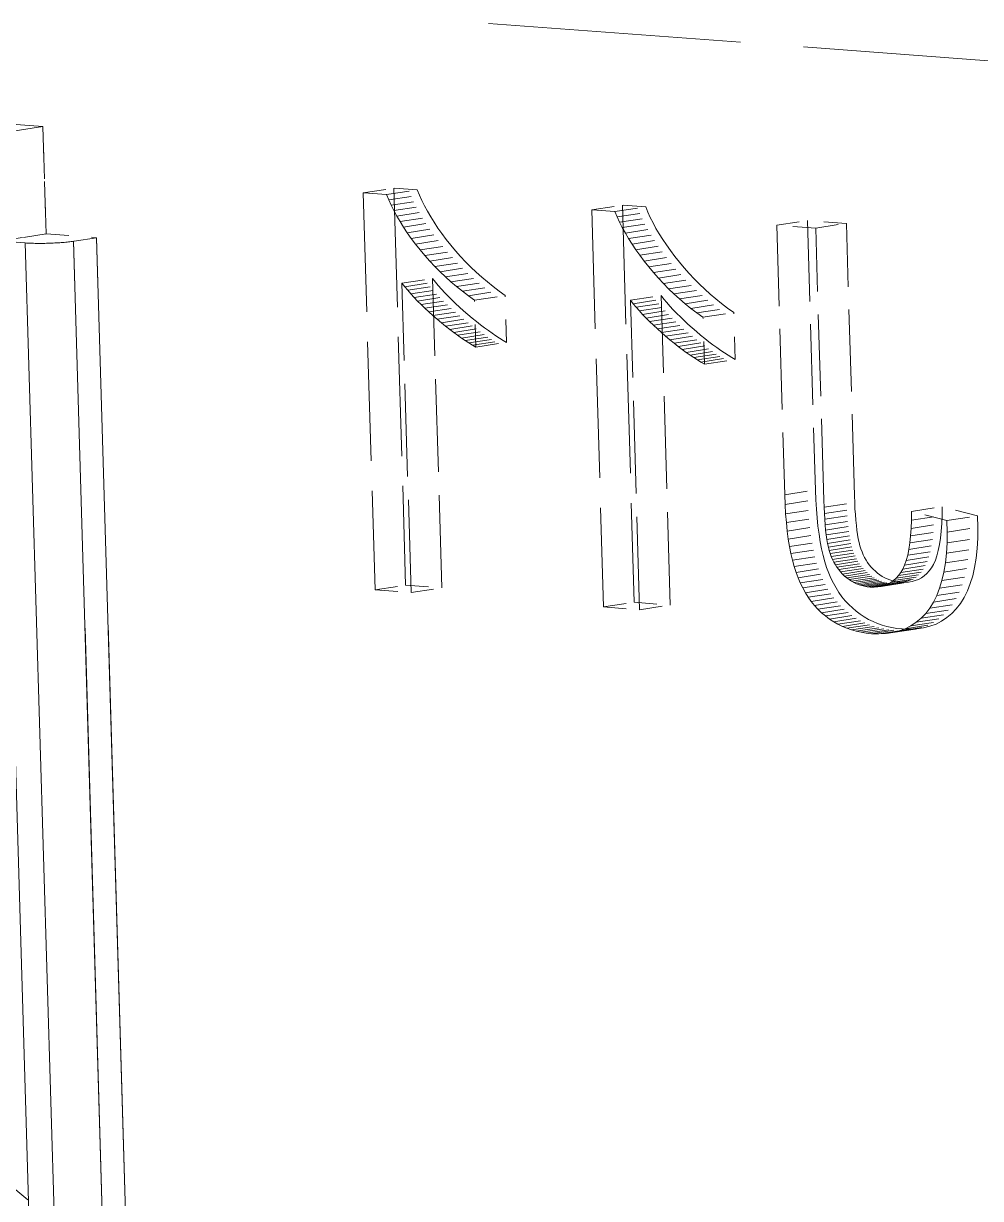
# Model space of a CAD drawing. Extents: x 23 to 417, y 3 to 294.
# Drawn here: x 332.83 to 337.03, y 150.02 to 155.18 of the extents above; entities that cross this region are included whole.
import ezdxf

# ---------------------------------------------------------------- set-up
doc = ezdxf.new("R2010")
doc.units = 0
doc.linetypes.add('DASHED', pattern=[15, 12, -3])
doc.layers.get('0').update_dxf_attribs({"lineweight": 13})

# ---------------------------------------------------------------- blocks, each defined once
blk = doc.blocks.new('BLOCK3535')
at = {"color": 7, "linetype": 'DASHED', "lineweight": 13, "ltscale": 0.18506}
blk.add_line((-34.795, 45.706), (-27.413, 45.156), dxfattribs=at)
at = {"color": 7, "linetype": 'DASHED', "lineweight": 13, "ltscale": 0.079946}
for p, q in [((-38.708, 44.8), (-41.897, 45.038)), ((-41.897, 45.038), (-38.708, 44.8))]:
    blk.add_line(p, q, dxfattribs=at)
at = {"color": 7, "linetype": 'DASHED', "lineweight": 13, "ltscale": 0.057957}
for p, q in [((-40.999, 44.448), (-38.708, 44.8)), ((-38.708, 44.8), (-40.999, 44.448))]:
    blk.add_line(p, q, dxfattribs=at)
at = {"color": 7, "linetype": 'DASHED', "lineweight": 13, "ltscale": 0.023597}
for p, q in [((-38.708, 44.8), (-38.68, 43.857)), ((-38.68, 43.857), (-38.708, 44.8))]:
    blk.add_line(p, q, dxfattribs=at)
at = {"color": 7, "linetype": 'DASHED', "lineweight": 13, "ltscale": 0.006819}
for p, q in [((-35.895, 44.218), (-35.625, 44.26)), ((-35.69, 44.203), (-35.421, 44.244)), ((-35.671, 44.157), (-35.401, 44.198)), ((-35.65, 44.11), (-35.38, 44.151)), ((-35.626, 44.062), (-35.356, 44.104)), ((-33.887, 44.069), (-33.618, 44.11)), ((-33.683, 44.054), (-33.413, 44.095)), ((-35.6, 44.014), (-35.33, 44.056)), ((-35.571, 43.966), (-35.302, 44.007)), ((-33.664, 44.007), (-33.394, 44.048)), ((-33.642, 43.96), (-33.373, 44.001)), ((-35.541, 43.917), (-35.271, 43.959)), ((-35.508, 43.868), (-35.238, 43.909)), ((-33.619, 43.913), (-33.349, 43.954)), ((-33.592, 43.865), (-33.323, 43.906)), ((-32.262, 43.934), (-31.992, 43.975)), ((-31.92, 43.908), (-31.65, 43.95)), ((-35.472, 43.818), (-35.203, 43.86)), ((-35.434, 43.768), (-35.165, 43.809)), ((-33.564, 43.816), (-33.294, 43.858)), ((-33.533, 43.768), (-33.264, 43.809)), ((-35.394, 43.717), (-35.125, 43.759)), ((-35.352, 43.667), (-35.083, 43.709)), ((-33.5, 43.718), (-33.231, 43.76)), ((-33.465, 43.669), (-33.195, 43.71)), ((-35.309, 43.618), (-35.04, 43.66)), ((-35.265, 43.571), (-34.995, 43.612)), ((-33.427, 43.618), (-33.158, 43.66)), ((-33.387, 43.568), (-33.117, 43.609)), ((-35.219, 43.524), (-34.949, 43.566)), ((-35.172, 43.48), (-34.902, 43.521)), ((-35.124, 43.436), (-34.854, 43.477)), ((-33.345, 43.518), (-33.076, 43.559)), ((-33.302, 43.469), (-33.032, 43.51)), ((-35.555, 43.424), (-35.285, 43.465)), ((-35.53, 43.393), (-35.26, 43.434)), ((-35.504, 43.362), (-35.235, 43.403)), ((-35.477, 43.33), (-35.207, 43.372)), ((-35.074, 43.394), (-34.804, 43.435)), ((-35.023, 43.353), (-34.753, 43.394)), ((-33.257, 43.421), (-32.988, 43.463)), ((-33.212, 43.375), (-32.942, 43.416)), ((-33.165, 43.33), (-32.895, 43.371)), ((-35.448, 43.299), (-35.178, 43.34)), ((-35.418, 43.267), (-35.148, 43.309)), ((-35.386, 43.236), (-35.117, 43.277)), ((-34.971, 43.313), (-34.701, 43.355)), ((-34.917, 43.275), (-34.647, 43.316)), ((-33.547, 43.275), (-33.278, 43.316)), ((-33.523, 43.243), (-33.253, 43.285)), ((-33.116, 43.286), (-32.847, 43.328)), ((-33.066, 43.244), (-32.797, 43.286)), ((-35.353, 43.204), (-35.083, 43.245)), ((-35.319, 43.172), (-35.049, 43.213)), ((-35.283, 43.14), (-35.013, 43.181)), ((-33.497, 43.212), (-33.227, 43.254)), ((-33.469, 43.181), (-33.2, 43.222)), ((-33.441, 43.149), (-33.171, 43.191)), ((-33.016, 43.203), (-32.746, 43.245)), ((-32.963, 43.164), (-32.694, 43.205)), ((-32.91, 43.125), (-32.64, 43.167)), ((-35.245, 43.108), (-34.976, 43.149)), ((-35.208, 43.076), (-34.938, 43.118)), ((-35.171, 43.046), (-34.901, 43.088)), ((-35.135, 43.018), (-34.865, 43.059)), ((-33.41, 43.118), (-33.141, 43.159)), ((-33.379, 43.086), (-33.109, 43.127)), ((-33.346, 43.054), (-33.076, 43.096)), ((-33.311, 43.022), (-33.042, 43.064)), ((-35.1, 42.991), (-34.83, 43.033)), ((-35.065, 42.966), (-34.795, 43.007)), ((-35.031, 42.942), (-34.762, 42.984)), ((-34.999, 42.92), (-34.729, 42.961)), ((-33.275, 42.99), (-33.006, 43.032)), ((-33.238, 42.958), (-32.968, 43)), ((-33.2, 42.927), (-32.931, 42.968)), ((-34.966, 42.899), (-34.697, 42.941)), ((-34.935, 42.88), (-34.666, 42.921)), ((-34.905, 42.862), (-34.635, 42.904)), ((-33.163, 42.897), (-32.894, 42.938)), ((-33.127, 42.869), (-32.858, 42.91)), ((-33.092, 42.842), (-32.823, 42.883)), ((-33.058, 42.816), (-32.788, 42.858)), ((-33.024, 42.793), (-32.754, 42.834)), ((-32.991, 42.77), (-32.722, 42.812)), ((-32.959, 42.75), (-32.69, 42.791)), ((-32.928, 42.731), (-32.658, 42.772)), ((-32.897, 42.713), (-32.628, 42.754)), ((-32.192, 41.565), (-31.922, 41.606)), ((-32.188, 41.48), (-31.919, 41.521)), ((-32.184, 41.398), (-31.914, 41.439)), ((-31.847, 41.455), (-31.577, 41.497)), ((-31.844, 41.4), (-31.575, 41.442)), ((-31.078, 41.418), (-30.808, 41.46)), ((-32.177, 41.32), (-31.908, 41.362)), ((-31.841, 41.349), (-31.571, 41.39)), ((-31.837, 41.3), (-31.567, 41.341)), ((-31.082, 41.269), (-30.812, 41.311)), ((-31.079, 41.341), (-30.809, 41.383)), ((-30.768, 41.338), (-30.498, 41.38)), ((-32.17, 41.246), (-31.9, 41.288)), ((-32.161, 41.176), (-31.891, 41.218)), ((-31.833, 41.255), (-31.563, 41.296)), ((-31.827, 41.212), (-31.558, 41.254)), ((-31.822, 41.173), (-31.552, 41.215)), ((-31.086, 41.203), (-30.817, 41.244)), ((-30.765, 41.237), (-30.495, 41.278)), ((-32.15, 41.11), (-31.88, 41.152)), ((-31.815, 41.138), (-31.546, 41.179)), ((-31.808, 41.105), (-31.539, 41.146)), ((-31.801, 41.076), (-31.531, 41.117)), ((-31.102, 41.085), (-30.832, 41.127)), ((-31.093, 41.141), (-30.824, 41.183)), ((-30.766, 41.141), (-30.497, 41.183)), ((-32.138, 41.048), (-31.868, 41.089)), ((-32.125, 40.989), (-31.855, 41.031)), ((-31.792, 41.048), (-31.523, 41.09)), ((-31.783, 41.022), (-31.513, 41.064)), ((-31.772, 40.997), (-31.503, 41.038)), ((-31.76, 40.973), (-31.491, 41.014)), ((-31.124, 40.988), (-30.855, 41.029)), ((-31.112, 41.034), (-30.843, 41.075)), ((-30.781, 40.966), (-30.511, 41.007)), ((-30.772, 41.051), (-30.502, 41.092)), ((-32.11, 40.934), (-31.84, 40.976)), ((-32.093, 40.883), (-31.824, 40.925)), ((-31.747, 40.95), (-31.478, 40.991)), ((-31.733, 40.928), (-31.464, 40.969)), ((-31.718, 40.907), (-31.449, 40.948)), ((-31.702, 40.887), (-31.432, 40.928)), ((-31.684, 40.868), (-31.415, 40.91)), ((-31.666, 40.85), (-31.396, 40.892)), ((-31.192, 40.855), (-30.923, 40.896)), ((-31.173, 40.881), (-30.903, 40.922)), ((-31.155, 40.912), (-30.885, 40.953)), ((-31.139, 40.947), (-30.869, 40.989)), ((-30.794, 40.886), (-30.524, 40.927)), ((-32.075, 40.835), (-31.806, 40.877)), ((-32.056, 40.79), (-31.786, 40.831)), ((-32.034, 40.746), (-31.764, 40.787)), ((-31.646, 40.834), (-31.377, 40.875)), ((-31.626, 40.819), (-31.357, 40.86)), ((-31.605, 40.805), (-31.336, 40.847)), ((-31.584, 40.794), (-31.314, 40.835)), ((-31.562, 40.783), (-31.292, 40.825)), ((-31.539, 40.774), (-31.27, 40.816)), ((-31.516, 40.767), (-31.246, 40.808)), ((-31.492, 40.761), (-31.222, 40.803)), ((-31.467, 40.757), (-31.197, 40.798)), ((-31.441, 40.754), (-31.172, 40.796)), ((-31.407, 40.753), (-31.138, 40.795)), ((-31.375, 40.755), (-31.105, 40.797)), ((-31.344, 40.76), (-31.074, 40.802)), ((-31.315, 40.768), (-31.045, 40.81)), ((-31.287, 40.78), (-31.017, 40.821)), ((-31.261, 40.794), (-30.991, 40.835)), ((-31.236, 40.811), (-30.967, 40.852)), ((-31.214, 40.831), (-30.944, 40.873)), ((-30.811, 40.812), (-30.541, 40.853)), ((-35.791, 40.728), (-35.522, 40.77)), ((-35.474, 40.705), (-35.204, 40.746)), ((-32.011, 40.704), (-31.741, 40.746)), ((-31.986, 40.665), (-31.716, 40.706)), ((-30.857, 40.679), (-30.587, 40.721)), ((-30.832, 40.743), (-30.562, 40.784)), ((-33.784, 40.579), (-33.514, 40.62)), ((-33.467, 40.555), (-33.197, 40.596)), ((-31.959, 40.627), (-31.689, 40.669)), ((-31.93, 40.592), (-31.661, 40.634)), ((-31.9, 40.559), (-31.63, 40.601)), ((-30.918, 40.569), (-30.648, 40.61)), ((-30.885, 40.621), (-30.616, 40.663)), ((-31.868, 40.528), (-31.598, 40.57)), ((-31.834, 40.5), (-31.564, 40.541)), ((-31.799, 40.473), (-31.529, 40.515)), ((-31.762, 40.449), (-31.493, 40.491)), ((-31.037, 40.444), (-30.767, 40.485)), ((-30.994, 40.48), (-30.724, 40.521)), ((-30.954, 40.522), (-30.685, 40.563)), ((-31.725, 40.428), (-31.455, 40.469)), ((-31.686, 40.408), (-31.416, 40.45)), ((-31.646, 40.392), (-31.377, 40.433)), ((-31.605, 40.377), (-31.336, 40.419)), ((-31.564, 40.365), (-31.294, 40.407)), ((-31.52, 40.356), (-31.251, 40.397)), ((-31.476, 40.349), (-31.207, 40.39)), ((-31.431, 40.344), (-31.161, 40.386)), ((-31.365, 40.342), (-31.095, 40.383)), ((-31.302, 40.345), (-31.032, 40.387)), ((-31.242, 40.354), (-30.972, 40.395)), ((-31.186, 40.368), (-30.916, 40.409)), ((-31.133, 40.388), (-30.863, 40.429)), ((-31.083, 40.413), (-30.814, 40.454))]:
    blk.add_line(p, q, dxfattribs=at)
at = {"color": 7, "linetype": 'DASHED', "lineweight": 13, "ltscale": 0.005125}
for p, q in [((-35.69, 44.203), (-35.895, 44.218)), ((-35.421, 44.244), (-35.625, 44.26)), ((-33.413, 44.095), (-33.618, 44.11)), ((-33.683, 44.054), (-33.887, 44.069))]:
    blk.add_line(p, q, dxfattribs=at)
at = {"color": 7, "linetype": 'DASHED', "lineweight": 13, "ltscale": 0.087291}
for p, q in [((-35.895, 44.218), (-35.791, 40.728)), ((-35.625, 44.26), (-35.522, 40.77)), ((-33.618, 44.11), (-33.514, 40.62)), ((-33.887, 44.069), (-33.784, 40.579))]:
    blk.add_line(p, q, dxfattribs=at)
at = {"color": 7, "linetype": 'DASHED', "lineweight": 13, "ltscale": 0.001257}
for p, q in [((-35.671, 44.157), (-35.69, 44.203)), ((-35.401, 44.198), (-35.421, 44.244)), ((-33.394, 44.048), (-33.413, 44.095)), ((-33.664, 44.007), (-33.683, 44.054))]:
    blk.add_line(p, q, dxfattribs=at)
at = {"color": 7, "linetype": 'DASHED', "lineweight": 13, "ltscale": 0.001291}
for p, q in [((-35.38, 44.151), (-35.401, 44.198)), ((-35.65, 44.11), (-35.671, 44.157)), ((-33.642, 43.96), (-33.664, 44.007)), ((-33.373, 44.001), (-33.394, 44.048))]:
    blk.add_line(p, q, dxfattribs=at)
at = {"color": 7, "linetype": 'DASHED', "lineweight": 13, "ltscale": 0.001326}
for p, q in [((-35.626, 44.062), (-35.65, 44.11)), ((-35.356, 44.104), (-35.38, 44.151)), ((-33.349, 43.954), (-33.373, 44.001)), ((-33.619, 43.913), (-33.642, 43.96))]:
    blk.add_line(p, q, dxfattribs=at)
at = {"color": 7, "linetype": 'DASHED', "lineweight": 13, "ltscale": 0.001363}
for p, q in [((-35.33, 44.056), (-35.356, 44.104)), ((-35.6, 44.014), (-35.626, 44.062)), ((-33.592, 43.865), (-33.619, 43.913)), ((-33.323, 43.906), (-33.349, 43.954))]:
    blk.add_line(p, q, dxfattribs=at)
at = {"color": 7, "linetype": 'DASHED', "lineweight": 13, "ltscale": 0.001402}
for p, q in [((-35.571, 43.966), (-35.6, 44.014)), ((-35.302, 44.007), (-35.33, 44.056)), ((-33.294, 43.858), (-33.323, 43.906)), ((-33.564, 43.816), (-33.592, 43.865))]:
    blk.add_line(p, q, dxfattribs=at)
at = {"color": 7, "linetype": 'DASHED', "lineweight": 13, "ltscale": 0.001442}
for p, q in [((-35.271, 43.959), (-35.302, 44.007)), ((-35.541, 43.917), (-35.571, 43.966)), ((-33.533, 43.768), (-33.564, 43.816)), ((-33.264, 43.809), (-33.294, 43.858))]:
    blk.add_line(p, q, dxfattribs=at)
at = {"color": 7, "linetype": 'DASHED', "lineweight": 13, "ltscale": 0.001484}
for p, q in [((-35.508, 43.868), (-35.541, 43.917)), ((-35.238, 43.909), (-35.271, 43.959))]:
    blk.add_line(p, q, dxfattribs=at)
at = {"color": 7, "linetype": 'DASHED', "lineweight": 13, "ltscale": 0.001526}
for p, q in [((-35.203, 43.86), (-35.238, 43.909)), ((-35.472, 43.818), (-35.508, 43.868)), ((-33.465, 43.669), (-33.5, 43.718)), ((-33.195, 43.71), (-33.231, 43.76))]:
    blk.add_line(p, q, dxfattribs=at)
at = {"color": 7, "linetype": 'DASHED', "lineweight": 13, "ltscale": 0.008571}
for p, q in [((-31.92, 43.908), (-32.262, 43.934)), ((-31.65, 43.95), (-31.992, 43.975))]:
    blk.add_line(p, q, dxfattribs=at)
at = {"color": 7, "linetype": 'DASHED', "lineweight": 13, "ltscale": 0.059241}
for p, q in [((-32.262, 43.934), (-32.192, 41.565)), ((-31.992, 43.975), (-31.922, 41.606))]:
    blk.add_line(p, q, dxfattribs=at)
at = {"color": 7, "linetype": 'DASHED', "lineweight": 13, "ltscale": 0.059894}
for p, q in [((-31.849, 41.513), (-31.92, 43.908)), ((-31.579, 41.555), (-31.65, 43.95))]:
    blk.add_line(p, q, dxfattribs=at)
at = {"color": 7, "linetype": 'DASHED', "lineweight": 13, "ltscale": 0.010228}
for p, q in [((-38.68, 43.857), (-39.084, 43.795)), ((-39.084, 43.795), (-38.68, 43.857))]:
    blk.add_line(p, q, dxfattribs=at)
at = {"color": 7, "linetype": 'DASHED', "lineweight": 13}
for p, q in [((-39.084, 43.795), (-38.185, 13.406)), ((-39.084, 43.795), (-38.185, 13.406)), ((-37.54, 13.404), (-38.439, 43.793)), ((-38.439, 43.793), (-37.54, 13.404)), ((-37.337, 13.435), (-38.237, 43.824)), ((-38.237, 43.824), (-37.337, 13.435)), ((-38.863, 43.778), (-37.963, 13.389)), ((-38.863, 43.778), (-37.963, 13.389))]:
    blk.add_line(p, q, dxfattribs=at)
at = {"color": 7, "linetype": 'DASHED', "lineweight": 13, "ltscale": 0.005552}
blk.add_line((-38.863, 43.778), (-39.084, 43.795), dxfattribs=at)
blk.add_line((-38.863, 43.778), (-39.084, 43.795), dxfattribs=at)
at = {"color": 7, "linetype": 'DASHED', "lineweight": 13, "ltscale": 0.011104}
blk.add_line((-38.68, 43.857), (-38.237, 43.824), dxfattribs=at)
blk.add_line((-38.68, 43.857), (-38.237, 43.824), dxfattribs=at)
at = {"color": 7, "linetype": 'DASHED', "lineweight": 13, "ltscale": 0.005114}
blk.add_line((-38.237, 43.824), (-38.439, 43.793), dxfattribs=at)
blk.add_line((-38.237, 43.824), (-38.439, 43.793), dxfattribs=at)
at = {"color": 7, "linetype": 'DASHED', "lineweight": 13, "ltscale": 0.00157}
for p, q in [((-35.434, 43.768), (-35.472, 43.818)), ((-35.165, 43.809), (-35.203, 43.86)), ((-33.158, 43.66), (-33.195, 43.71)), ((-33.427, 43.618), (-33.465, 43.669))]:
    blk.add_line(p, q, dxfattribs=at)
at = {"color": 7, "linetype": 'DASHED', "lineweight": 13, "ltscale": 0.001614}
for p, q in [((-35.125, 43.759), (-35.165, 43.809)), ((-35.394, 43.717), (-35.434, 43.768))]:
    blk.add_line(p, q, dxfattribs=at)
at = {"color": 7, "linetype": 'DASHED', "lineweight": 13, "ltscale": 0.001483}
for p, q in [((-33.231, 43.76), (-33.264, 43.809)), ((-33.5, 43.718), (-33.533, 43.768))]:
    blk.add_line(p, q, dxfattribs=at)
at = {"color": 7, "linetype": 'DASHED', "lineweight": 13, "ltscale": 0.001635}
for p, q in [((-35.352, 43.667), (-35.394, 43.717)), ((-35.083, 43.709), (-35.125, 43.759)), ((-35.023, 43.353), (-35.074, 43.394)), ((-34.753, 43.394), (-34.804, 43.435))]:
    blk.add_line(p, q, dxfattribs=at)
at = {"color": 7, "linetype": 'DASHED', "lineweight": 13, "ltscale": 0.001631}
for p, q in [((-35.04, 43.66), (-35.083, 43.709)), ((-35.309, 43.618), (-35.352, 43.667)), ((-33.302, 43.469), (-33.345, 43.518)), ((-33.032, 43.51), (-33.076, 43.559)), ((-33.066, 43.244), (-33.116, 43.286)), ((-32.797, 43.286), (-32.847, 43.328))]:
    blk.add_line(p, q, dxfattribs=at)
at = {"color": 7, "linetype": 'DASHED', "lineweight": 13, "ltscale": 0.001628}
for p, q in [((-35.265, 43.571), (-35.309, 43.618)), ((-34.995, 43.612), (-35.04, 43.66)), ((-35.124, 43.436), (-35.172, 43.48)), ((-34.854, 43.477), (-34.902, 43.521)), ((-32.988, 43.463), (-33.032, 43.51)), ((-33.257, 43.421), (-33.302, 43.469)), ((-32.847, 43.328), (-32.895, 43.371)), ((-33.116, 43.286), (-33.165, 43.33))]:
    blk.add_line(p, q, dxfattribs=at)
at = {"color": 7, "linetype": 'DASHED', "lineweight": 13, "ltscale": 0.001627}
for p, q in [((-34.949, 43.566), (-34.995, 43.612)), ((-35.219, 43.524), (-35.265, 43.571)), ((-35.172, 43.48), (-35.219, 43.524)), ((-34.902, 43.521), (-34.949, 43.566)), ((-33.212, 43.375), (-33.257, 43.421)), ((-33.165, 43.33), (-33.212, 43.375)), ((-32.942, 43.416), (-32.988, 43.463)), ((-32.895, 43.371), (-32.942, 43.416))]:
    blk.add_line(p, q, dxfattribs=at)
at = {"color": 7, "linetype": 'DASHED', "lineweight": 13, "ltscale": 0.001615}
for p, q in [((-33.387, 43.568), (-33.427, 43.618)), ((-33.117, 43.609), (-33.158, 43.66))]:
    blk.add_line(p, q, dxfattribs=at)
at = {"color": 7, "linetype": 'DASHED', "lineweight": 13, "ltscale": 0.001634}
for p, q in [((-33.076, 43.559), (-33.117, 43.609)), ((-33.345, 43.518), (-33.387, 43.568)), ((-32.746, 43.245), (-32.797, 43.286)), ((-33.016, 43.203), (-33.066, 43.244))]:
    blk.add_line(p, q, dxfattribs=at)
at = {"color": 7, "linetype": 'DASHED', "lineweight": 13, "ltscale": 0.00163}
for p, q in [((-34.804, 43.435), (-34.854, 43.477)), ((-35.074, 43.394), (-35.124, 43.436))]:
    blk.add_line(p, q, dxfattribs=at)
at = {"color": 7, "linetype": 'DASHED', "lineweight": 13, "ltscale": 0.068018}
for p, q in [((-35.474, 40.705), (-35.555, 43.424)), ((-35.204, 40.746), (-35.285, 43.465)), ((-33.467, 40.555), (-33.547, 43.275)), ((-33.197, 40.596), (-33.278, 43.316))]:
    blk.add_line(p, q, dxfattribs=at)
at = {"color": 7, "linetype": 'DASHED', "lineweight": 13, "ltscale": 0.000990946}
for p, q in [((-35.555, 43.424), (-35.53, 43.393)), ((-35.285, 43.465), (-35.26, 43.434)), ((-33.547, 43.275), (-33.523, 43.243)), ((-33.278, 43.316), (-33.253, 43.285))]:
    blk.add_line(p, q, dxfattribs=at)
at = {"color": 7, "linetype": 'DASHED', "lineweight": 13, "ltscale": 0.001015}
for p, q in [((-35.53, 43.393), (-35.504, 43.362)), ((-35.26, 43.434), (-35.235, 43.403)), ((-33.253, 43.285), (-33.227, 43.254)), ((-33.523, 43.243), (-33.497, 43.212))]:
    blk.add_line(p, q, dxfattribs=at)
at = {"color": 7, "linetype": 'DASHED', "lineweight": 13, "ltscale": 0.00104}
for p, q in [((-35.235, 43.403), (-35.207, 43.372)), ((-35.504, 43.362), (-35.477, 43.33)), ((-33.497, 43.212), (-33.469, 43.181)), ((-33.227, 43.254), (-33.2, 43.222))]:
    blk.add_line(p, q, dxfattribs=at)
at = {"color": 7, "linetype": 'DASHED', "lineweight": 13, "ltscale": 0.001066}
for p, q in [((-35.207, 43.372), (-35.178, 43.34)), ((-35.477, 43.33), (-35.448, 43.299)), ((-33.469, 43.181), (-33.441, 43.149)), ((-33.2, 43.222), (-33.171, 43.191))]:
    blk.add_line(p, q, dxfattribs=at)
at = {"color": 7, "linetype": 'DASHED', "lineweight": 13, "ltscale": 0.00164}
for p, q in [((-34.701, 43.355), (-34.753, 43.394)), ((-34.971, 43.313), (-35.023, 43.353)), ((-32.963, 43.164), (-33.016, 43.203)), ((-32.694, 43.205), (-32.746, 43.245))]:
    blk.add_line(p, q, dxfattribs=at)
at = {"color": 7, "linetype": 'DASHED', "lineweight": 13, "ltscale": 0.001092}
for p, q in [((-35.448, 43.299), (-35.418, 43.267)), ((-35.178, 43.34), (-35.148, 43.309)), ((-33.171, 43.191), (-33.141, 43.159)), ((-33.441, 43.149), (-33.41, 43.118))]:
    blk.add_line(p, q, dxfattribs=at)
at = {"color": 7, "linetype": 'DASHED', "lineweight": 13, "ltscale": 0.00112}
for p, q in [((-35.418, 43.267), (-35.386, 43.236)), ((-35.148, 43.309), (-35.117, 43.277)), ((-33.41, 43.118), (-33.379, 43.086)), ((-33.141, 43.159), (-33.109, 43.127))]:
    blk.add_line(p, q, dxfattribs=at)
at = {"color": 7, "linetype": 'DASHED', "lineweight": 13, "ltscale": 0.001147}
for p, q in [((-35.117, 43.277), (-35.083, 43.245)), ((-35.386, 43.236), (-35.353, 43.204)), ((-33.379, 43.086), (-33.346, 43.054)), ((-33.109, 43.127), (-33.076, 43.096)), ((-33.163, 42.897), (-33.127, 42.869)), ((-32.894, 42.938), (-32.858, 42.91))]:
    blk.add_line(p, q, dxfattribs=at)
at = {"color": 7, "linetype": 'DASHED', "lineweight": 13, "ltscale": 0.001646}
for p, q in [((-34.917, 43.275), (-34.971, 43.313)), ((-34.647, 43.316), (-34.701, 43.355)), ((-32.91, 43.125), (-32.963, 43.164)), ((-32.64, 43.167), (-32.694, 43.205))]:
    blk.add_line(p, q, dxfattribs=at)
at = {"color": 7, "linetype": 'DASHED', "lineweight": 13, "ltscale": 0.010318}
for p, q in [((-34.905, 42.862), (-34.917, 43.275)), ((-34.635, 42.904), (-34.647, 43.316)), ((-32.628, 42.754), (-32.64, 43.167)), ((-32.897, 42.713), (-32.91, 43.125))]:
    blk.add_line(p, q, dxfattribs=at)
at = {"color": 7, "linetype": 'DASHED', "lineweight": 13, "ltscale": 0.001174}
for p, q in [((-35.353, 43.204), (-35.319, 43.172)), ((-35.083, 43.245), (-35.049, 43.213)), ((-33.076, 43.096), (-33.042, 43.064)), ((-33.346, 43.054), (-33.311, 43.022))]:
    blk.add_line(p, q, dxfattribs=at)
at = {"color": 7, "linetype": 'DASHED', "lineweight": 13, "ltscale": 0.001203}
for p, q in [((-35.319, 43.172), (-35.283, 43.14)), ((-35.049, 43.213), (-35.013, 43.181)), ((-33.042, 43.064), (-33.006, 43.032)), ((-33.311, 43.022), (-33.275, 42.99))]:
    blk.add_line(p, q, dxfattribs=at)
at = {"color": 7, "linetype": 'DASHED', "lineweight": 13, "ltscale": 0.001231}
for p, q in [((-35.013, 43.181), (-34.976, 43.149)), ((-35.283, 43.14), (-35.245, 43.108)), ((-33.275, 42.99), (-33.238, 42.958)), ((-33.006, 43.032), (-32.968, 43))]:
    blk.add_line(p, q, dxfattribs=at)
at = {"color": 7, "linetype": 'DASHED', "lineweight": 13, "ltscale": 0.001226}
for p, q in [((-35.245, 43.108), (-35.208, 43.076)), ((-34.976, 43.149), (-34.938, 43.118)), ((-33.238, 42.958), (-33.2, 42.927)), ((-32.968, 43), (-32.931, 42.968))]:
    blk.add_line(p, q, dxfattribs=at)
at = {"color": 7, "linetype": 'DASHED', "lineweight": 13, "ltscale": 0.001186}
for p, q in [((-35.208, 43.076), (-35.171, 43.046)), ((-34.938, 43.118), (-34.901, 43.088)), ((-32.931, 42.968), (-32.894, 42.938)), ((-33.2, 42.927), (-33.163, 42.897))]:
    blk.add_line(p, q, dxfattribs=at)
at = {"color": 7, "linetype": 'DASHED', "lineweight": 13, "ltscale": 0.001146}
for p, q in [((-34.901, 43.088), (-34.865, 43.059)), ((-35.171, 43.046), (-35.135, 43.018))]:
    blk.add_line(p, q, dxfattribs=at)
at = {"color": 7, "linetype": 'DASHED', "lineweight": 13, "ltscale": 0.001107}
for p, q in [((-34.865, 43.059), (-34.83, 43.033)), ((-35.135, 43.018), (-35.1, 42.991)), ((-33.127, 42.869), (-33.092, 42.842)), ((-32.858, 42.91), (-32.823, 42.883))]:
    blk.add_line(p, q, dxfattribs=at)
at = {"color": 7, "linetype": 'DASHED', "lineweight": 13, "ltscale": 0.001069}
for p, q in [((-35.1, 42.991), (-35.065, 42.966)), ((-34.83, 43.033), (-34.795, 43.007)), ((-32.823, 42.883), (-32.788, 42.858)), ((-33.092, 42.842), (-33.058, 42.816))]:
    blk.add_line(p, q, dxfattribs=at)
at = {"color": 7, "linetype": 'DASHED', "lineweight": 13, "ltscale": 0.00103}
for p, q in [((-35.065, 42.966), (-35.031, 42.942)), ((-34.795, 43.007), (-34.762, 42.984)), ((-32.788, 42.858), (-32.754, 42.834)), ((-33.058, 42.816), (-33.024, 42.793))]:
    blk.add_line(p, q, dxfattribs=at)
at = {"color": 7, "linetype": 'DASHED', "lineweight": 13, "ltscale": 0.000991899}
for p, q in [((-34.762, 42.984), (-34.729, 42.961)), ((-35.031, 42.942), (-34.999, 42.92))]:
    blk.add_line(p, q, dxfattribs=at)
at = {"color": 7, "linetype": 'DASHED', "lineweight": 13, "ltscale": 0.000954335}
for p, q in [((-34.729, 42.961), (-34.697, 42.941)), ((-34.999, 42.92), (-34.966, 42.899))]:
    blk.add_line(p, q, dxfattribs=at)
at = {"color": 7, "linetype": 'DASHED', "lineweight": 13, "ltscale": 0.000916856}
for p, q in [((-34.966, 42.899), (-34.935, 42.88)), ((-34.697, 42.941), (-34.666, 42.921))]:
    blk.add_line(p, q, dxfattribs=at)
at = {"color": 7, "linetype": 'DASHED', "lineweight": 13, "ltscale": 0.000879918}
for p, q in [((-34.935, 42.88), (-34.905, 42.862)), ((-34.666, 42.921), (-34.635, 42.904))]:
    blk.add_line(p, q, dxfattribs=at)
at = {"color": 7, "linetype": 'DASHED', "lineweight": 13, "ltscale": 0.000992397}
for p, q in [((-33.024, 42.793), (-32.991, 42.77)), ((-32.754, 42.834), (-32.722, 42.812))]:
    blk.add_line(p, q, dxfattribs=at)
at = {"color": 7, "linetype": 'DASHED', "lineweight": 13, "ltscale": 0.000953832}
for p, q in [((-32.991, 42.77), (-32.959, 42.75)), ((-32.722, 42.812), (-32.69, 42.791))]:
    blk.add_line(p, q, dxfattribs=at)
at = {"color": 7, "linetype": 'DASHED', "lineweight": 13, "ltscale": 0.000916872}
for p, q in [((-32.959, 42.75), (-32.928, 42.731)), ((-32.69, 42.791), (-32.658, 42.772))]:
    blk.add_line(p, q, dxfattribs=at)
at = {"color": 7, "linetype": 'DASHED', "lineweight": 13, "ltscale": 0.000879902}
for p, q in [((-32.658, 42.772), (-32.628, 42.754)), ((-32.928, 42.731), (-32.897, 42.713))]:
    blk.add_line(p, q, dxfattribs=at)
at = {"color": 7, "linetype": 'DASHED', "lineweight": 13, "ltscale": 0.002135}
for p, q in [((-32.192, 41.565), (-32.188, 41.48)), ((-31.922, 41.606), (-31.919, 41.521))]:
    blk.add_line(p, q, dxfattribs=at)
at = {"color": 7, "linetype": 'DASHED', "lineweight": 13, "ltscale": 0.002042}
for p, q in [((-31.919, 41.521), (-31.914, 41.439)), ((-32.188, 41.48), (-32.184, 41.398))]:
    blk.add_line(p, q, dxfattribs=at)
at = {"color": 7, "linetype": 'DASHED', "lineweight": 13, "ltscale": 0.001455}
for p, q in [((-31.847, 41.455), (-31.849, 41.513)), ((-31.577, 41.497), (-31.579, 41.555))]:
    blk.add_line(p, q, dxfattribs=at)
at = {"color": 7, "linetype": 'DASHED', "lineweight": 13, "ltscale": 0.001949}
for p, q in [((-31.914, 41.439), (-31.908, 41.362)), ((-32.184, 41.398), (-32.177, 41.32))]:
    blk.add_line(p, q, dxfattribs=at)
at = {"color": 7, "linetype": 'DASHED', "lineweight": 13, "ltscale": 0.001376}
for p, q in [((-31.844, 41.4), (-31.847, 41.455)), ((-31.575, 41.442), (-31.577, 41.497))]:
    blk.add_line(p, q, dxfattribs=at)
at = {"color": 7, "linetype": 'DASHED', "lineweight": 13, "ltscale": 0.001297}
for p, q in [((-31.571, 41.39), (-31.575, 41.442)), ((-31.841, 41.349), (-31.844, 41.4))]:
    blk.add_line(p, q, dxfattribs=at)
at = {"color": 7, "linetype": 'DASHED', "lineweight": 13, "ltscale": 0.001923}
for p, q in [((-31.078, 41.418), (-31.079, 41.341)), ((-30.808, 41.46), (-30.809, 41.383))]:
    blk.add_line(p, q, dxfattribs=at)
at = {"color": 7, "linetype": 'DASHED', "lineweight": 13, "ltscale": 0.008005}
for p, q in [((-30.768, 41.338), (-31.078, 41.418)), ((-30.498, 41.38), (-30.808, 41.46))]:
    blk.add_line(p, q, dxfattribs=at)
at = {"color": 7, "linetype": 'DASHED', "lineweight": 13, "ltscale": 0.001857}
for p, q in [((-32.177, 41.32), (-32.17, 41.246)), ((-31.908, 41.362), (-31.9, 41.288))]:
    blk.add_line(p, q, dxfattribs=at)
at = {"color": 7, "linetype": 'DASHED', "lineweight": 13, "ltscale": 0.001218}
for p, q in [((-31.837, 41.3), (-31.841, 41.349)), ((-31.567, 41.341), (-31.571, 41.39)), ((-32.056, 40.79), (-32.034, 40.746)), ((-31.786, 40.831), (-31.764, 40.787))]:
    blk.add_line(p, q, dxfattribs=at)
at = {"color": 7, "linetype": 'DASHED', "lineweight": 13, "ltscale": 0.00114}
for p, q in [((-31.563, 41.296), (-31.567, 41.341)), ((-31.833, 41.255), (-31.837, 41.3))]:
    blk.add_line(p, q, dxfattribs=at)
at = {"color": 7, "linetype": 'DASHED', "lineweight": 13, "ltscale": 0.001795}
for p, q in [((-31.079, 41.341), (-31.082, 41.269)), ((-30.809, 41.383), (-30.812, 41.311))]:
    blk.add_line(p, q, dxfattribs=at)
at = {"color": 7, "linetype": 'DASHED', "lineweight": 13, "ltscale": 0.001669}
for p, q in [((-30.812, 41.311), (-30.817, 41.244)), ((-31.082, 41.269), (-31.086, 41.203))]:
    blk.add_line(p, q, dxfattribs=at)
at = {"color": 7, "linetype": 'DASHED', "lineweight": 13, "ltscale": 0.002532}
for p, q in [((-30.765, 41.237), (-30.768, 41.338)), ((-30.495, 41.278), (-30.498, 41.38))]:
    blk.add_line(p, q, dxfattribs=at)
at = {"color": 7, "linetype": 'DASHED', "lineweight": 13, "ltscale": 0.001766}
for p, q in [((-32.17, 41.246), (-32.161, 41.176)), ((-31.9, 41.288), (-31.891, 41.218))]:
    blk.add_line(p, q, dxfattribs=at)
at = {"color": 7, "linetype": 'DASHED', "lineweight": 13, "ltscale": 0.001677}
for p, q in [((-31.891, 41.218), (-31.88, 41.152)), ((-32.161, 41.176), (-32.15, 41.11))]:
    blk.add_line(p, q, dxfattribs=at)
at = {"color": 7, "linetype": 'DASHED', "lineweight": 13, "ltscale": 0.001062}
for p, q in [((-31.827, 41.212), (-31.833, 41.255)), ((-31.558, 41.254), (-31.563, 41.296))]:
    blk.add_line(p, q, dxfattribs=at)
at = {"color": 7, "linetype": 'DASHED', "lineweight": 13, "ltscale": 0.000984785}
for p, q in [((-31.822, 41.173), (-31.827, 41.212)), ((-31.552, 41.215), (-31.558, 41.254))]:
    blk.add_line(p, q, dxfattribs=at)
at = {"color": 7, "linetype": 'DASHED', "lineweight": 13, "ltscale": 0.000908383}
for p, q in [((-31.546, 41.179), (-31.552, 41.215)), ((-31.815, 41.138), (-31.822, 41.173))]:
    blk.add_line(p, q, dxfattribs=at)
at = {"color": 7, "linetype": 'DASHED', "lineweight": 13, "ltscale": 0.001545}
for p, q in [((-31.086, 41.203), (-31.093, 41.141)), ((-30.817, 41.244), (-30.824, 41.183))]:
    blk.add_line(p, q, dxfattribs=at)
at = {"color": 7, "linetype": 'DASHED', "lineweight": 13, "ltscale": 0.002397}
for p, q in [((-30.766, 41.141), (-30.765, 41.237)), ((-30.497, 41.183), (-30.495, 41.278))]:
    blk.add_line(p, q, dxfattribs=at)
at = {"color": 7, "linetype": 'DASHED', "lineweight": 13, "ltscale": 0.001589}
for p, q in [((-32.15, 41.11), (-32.138, 41.048)), ((-31.88, 41.152), (-31.868, 41.089))]:
    blk.add_line(p, q, dxfattribs=at)
at = {"color": 7, "linetype": 'DASHED', "lineweight": 13, "ltscale": 0.000832965}
for p, q in [((-31.808, 41.105), (-31.815, 41.138)), ((-31.539, 41.146), (-31.546, 41.179))]:
    blk.add_line(p, q, dxfattribs=at)
at = {"color": 7, "linetype": 'DASHED', "lineweight": 13, "ltscale": 0.000758552}
for p, q in [((-31.801, 41.076), (-31.808, 41.105)), ((-31.531, 41.117), (-31.539, 41.146))]:
    blk.add_line(p, q, dxfattribs=at)
at = {"color": 7, "linetype": 'DASHED', "lineweight": 13, "ltscale": 0.00071355}
for p, q in [((-31.523, 41.09), (-31.531, 41.117)), ((-31.792, 41.048), (-31.801, 41.076))]:
    blk.add_line(p, q, dxfattribs=at)
at = {"color": 7, "linetype": 'DASHED', "lineweight": 13, "ltscale": 0.001423}
for p, q in [((-31.093, 41.141), (-31.102, 41.085)), ((-30.824, 41.183), (-30.832, 41.127))]:
    blk.add_line(p, q, dxfattribs=at)
at = {"color": 7, "linetype": 'DASHED', "lineweight": 13, "ltscale": 0.001305}
for p, q in [((-30.832, 41.127), (-30.843, 41.075)), ((-31.102, 41.085), (-31.112, 41.034))]:
    blk.add_line(p, q, dxfattribs=at)
at = {"color": 7, "linetype": 'DASHED', "lineweight": 13, "ltscale": 0.002265}
for p, q in [((-30.772, 41.051), (-30.766, 41.141)), ((-30.502, 41.092), (-30.497, 41.183))]:
    blk.add_line(p, q, dxfattribs=at)
at = {"color": 7, "linetype": 'DASHED', "lineweight": 13, "ltscale": 0.001503}
for p, q in [((-32.138, 41.048), (-32.125, 40.989)), ((-31.868, 41.089), (-31.855, 41.031))]:
    blk.add_line(p, q, dxfattribs=at)
at = {"color": 7, "linetype": 'DASHED', "lineweight": 13, "ltscale": 0.00142}
for p, q in [((-31.855, 41.031), (-31.84, 40.976)), ((-32.125, 40.989), (-32.11, 40.934))]:
    blk.add_line(p, q, dxfattribs=at)
at = {"color": 7, "linetype": 'DASHED', "lineweight": 13, "ltscale": 0.00069734}
for p, q in [((-31.783, 41.022), (-31.792, 41.048)), ((-31.513, 41.064), (-31.523, 41.09))]:
    blk.add_line(p, q, dxfattribs=at)
at = {"color": 7, "linetype": 'DASHED', "lineweight": 13, "ltscale": 0.000683373}
for p, q in [((-31.772, 40.997), (-31.783, 41.022)), ((-31.503, 41.038), (-31.513, 41.064))]:
    blk.add_line(p, q, dxfattribs=at)
at = {"color": 7, "linetype": 'DASHED', "lineweight": 13, "ltscale": 0.000671317}
for p, q in [((-31.76, 40.973), (-31.772, 40.997)), ((-31.491, 41.014), (-31.503, 41.038))]:
    blk.add_line(p, q, dxfattribs=at)
at = {"color": 7, "linetype": 'DASHED', "lineweight": 13, "ltscale": 0.000660993}
for p, q in [((-31.478, 40.991), (-31.491, 41.014)), ((-31.747, 40.95), (-31.76, 40.973))]:
    blk.add_line(p, q, dxfattribs=at)
at = {"color": 7, "linetype": 'DASHED', "lineweight": 13, "ltscale": 0.00119}
for p, q in [((-31.112, 41.034), (-31.124, 40.988)), ((-30.843, 41.075), (-30.855, 41.029))]:
    blk.add_line(p, q, dxfattribs=at)
at = {"color": 7, "linetype": 'DASHED', "lineweight": 13, "ltscale": 0.00108}
for p, q in [((-30.855, 41.029), (-30.869, 40.989)), ((-31.124, 40.988), (-31.139, 40.947))]:
    blk.add_line(p, q, dxfattribs=at)
at = {"color": 7, "linetype": 'DASHED', "lineweight": 13, "ltscale": 0.002139}
for p, q in [((-30.781, 40.966), (-30.772, 41.051)), ((-30.511, 41.007), (-30.502, 41.092))]:
    blk.add_line(p, q, dxfattribs=at)
at = {"color": 7, "linetype": 'DASHED', "lineweight": 13, "ltscale": 0.002018}
for p, q in [((-30.524, 40.927), (-30.511, 41.007)), ((-30.794, 40.886), (-30.781, 40.966))]:
    blk.add_line(p, q, dxfattribs=at)
at = {"color": 7, "linetype": 'DASHED', "lineweight": 13, "ltscale": 0.001339}
for p, q in [((-32.11, 40.934), (-32.093, 40.883)), ((-31.84, 40.976), (-31.824, 40.925))]:
    blk.add_line(p, q, dxfattribs=at)
at = {"color": 7, "linetype": 'DASHED', "lineweight": 13, "ltscale": 0.001281}
for p, q in [((-31.824, 40.925), (-31.806, 40.877)), ((-32.093, 40.883), (-32.075, 40.835))]:
    blk.add_line(p, q, dxfattribs=at)
at = {"color": 7, "linetype": 'DASHED', "lineweight": 13, "ltscale": 0.000653144}
for p, q in [((-31.733, 40.928), (-31.747, 40.95)), ((-31.464, 40.969), (-31.478, 40.991))]:
    blk.add_line(p, q, dxfattribs=at)
at = {"color": 7, "linetype": 'DASHED', "lineweight": 13, "ltscale": 0.000647309}
for p, q in [((-31.718, 40.907), (-31.733, 40.928)), ((-31.449, 40.948), (-31.464, 40.969))]:
    blk.add_line(p, q, dxfattribs=at)
at = {"color": 7, "linetype": 'DASHED', "lineweight": 13, "ltscale": 0.000643549}
for p, q in [((-31.702, 40.887), (-31.718, 40.907)), ((-31.432, 40.928), (-31.449, 40.948))]:
    blk.add_line(p, q, dxfattribs=at)
at = {"color": 7, "linetype": 'DASHED', "lineweight": 13, "ltscale": 0.000642456}
for p, q in [((-31.415, 40.91), (-31.432, 40.928)), ((-31.684, 40.868), (-31.702, 40.887))]:
    blk.add_line(p, q, dxfattribs=at)
at = {"color": 7, "linetype": 'DASHED', "lineweight": 13, "ltscale": 0.000643282}
for p, q in [((-31.396, 40.892), (-31.415, 40.91)), ((-31.666, 40.85), (-31.684, 40.868))]:
    blk.add_line(p, q, dxfattribs=at)
at = {"color": 7, "linetype": 'DASHED', "lineweight": 13, "ltscale": 0.000638329}
for p, q in [((-31.377, 40.875), (-31.396, 40.892)), ((-31.646, 40.834), (-31.666, 40.85))]:
    blk.add_line(p, q, dxfattribs=at)
at = {"color": 7, "linetype": 'DASHED', "lineweight": 13, "ltscale": 0.000884709}
for p, q in [((-31.155, 40.912), (-31.173, 40.881)), ((-30.885, 40.953), (-30.903, 40.922))]:
    blk.add_line(p, q, dxfattribs=at)
at = {"color": 7, "linetype": 'DASHED', "lineweight": 13, "ltscale": 0.000977639}
for p, q in [((-31.139, 40.947), (-31.155, 40.912)), ((-30.869, 40.989), (-30.885, 40.953))]:
    blk.add_line(p, q, dxfattribs=at)
at = {"color": 7, "linetype": 'DASHED', "lineweight": 13, "ltscale": 0.000789755}
for p, q in [((-30.923, 40.896), (-30.944, 40.873)), ((-31.192, 40.855), (-31.214, 40.831))]:
    blk.add_line(p, q, dxfattribs=at)
at = {"color": 7, "linetype": 'DASHED', "lineweight": 13, "ltscale": 0.000823139}
for p, q in [((-30.903, 40.922), (-30.923, 40.896)), ((-31.173, 40.881), (-31.192, 40.855))]:
    blk.add_line(p, q, dxfattribs=at)
at = {"color": 7, "linetype": 'DASHED', "lineweight": 13, "ltscale": 0.001904}
for p, q in [((-30.541, 40.853), (-30.524, 40.927)), ((-30.811, 40.812), (-30.794, 40.886))]:
    blk.add_line(p, q, dxfattribs=at)
at = {"color": 7, "linetype": 'DASHED', "lineweight": 13, "ltscale": 0.001248}
for p, q in [((-32.075, 40.835), (-32.056, 40.79)), ((-31.806, 40.877), (-31.786, 40.831))]:
    blk.add_line(p, q, dxfattribs=at)
at = {"color": 7, "linetype": 'DASHED', "lineweight": 13, "ltscale": 0.001191}
for p, q in [((-31.764, 40.787), (-31.741, 40.746)), ((-32.034, 40.746), (-32.011, 40.704))]:
    blk.add_line(p, q, dxfattribs=at)
at = {"color": 7, "linetype": 'DASHED', "lineweight": 13, "ltscale": 0.000627384}
for p, q in [((-31.626, 40.819), (-31.646, 40.834)), ((-31.357, 40.86), (-31.377, 40.875))]:
    blk.add_line(p, q, dxfattribs=at)
at = {"color": 7, "linetype": 'DASHED', "lineweight": 13, "ltscale": 0.00061919}
for p, q in [((-31.605, 40.805), (-31.626, 40.819)), ((-31.336, 40.847), (-31.357, 40.86))]:
    blk.add_line(p, q, dxfattribs=at)
at = {"color": 7, "linetype": 'DASHED', "lineweight": 13, "ltscale": 0.000612963}
for p, q in [((-31.584, 40.794), (-31.605, 40.805)), ((-31.314, 40.835), (-31.336, 40.847))]:
    blk.add_line(p, q, dxfattribs=at)
at = {"color": 7, "linetype": 'DASHED', "lineweight": 13, "ltscale": 0.000610475}
for p, q in [((-31.562, 40.783), (-31.584, 40.794)), ((-31.292, 40.825), (-31.314, 40.835))]:
    blk.add_line(p, q, dxfattribs=at)
at = {"color": 7, "linetype": 'DASHED', "lineweight": 13, "ltscale": 0.000610857}
for p, q in [((-31.27, 40.816), (-31.292, 40.825)), ((-31.539, 40.774), (-31.562, 40.783))]:
    blk.add_line(p, q, dxfattribs=at)
at = {"color": 7, "linetype": 'DASHED', "lineweight": 13, "ltscale": 0.000742307}
for p, q in [((-31.261, 40.794), (-31.287, 40.78)), ((-30.991, 40.835), (-31.017, 40.821))]:
    blk.add_line(p, q, dxfattribs=at)
at = {"color": 7, "linetype": 'DASHED', "lineweight": 13, "ltscale": 0.000613071}
for p, q in [((-31.246, 40.808), (-31.27, 40.816)), ((-31.516, 40.767), (-31.539, 40.774))]:
    blk.add_line(p, q, dxfattribs=at)
at = {"color": 7, "linetype": 'DASHED', "lineweight": 13, "ltscale": 0.000748693}
for p, q in [((-31.236, 40.811), (-31.261, 40.794)), ((-30.967, 40.852), (-30.991, 40.835))]:
    blk.add_line(p, q, dxfattribs=at)
at = {"color": 7, "linetype": 'DASHED', "lineweight": 13, "ltscale": 0.000619139}
for p, q in [((-31.222, 40.803), (-31.246, 40.808)), ((-31.492, 40.761), (-31.516, 40.767))]:
    blk.add_line(p, q, dxfattribs=at)
at = {"color": 7, "linetype": 'DASHED', "lineweight": 13, "ltscale": 0.000764384}
for p, q in [((-31.214, 40.831), (-31.236, 40.811)), ((-30.944, 40.873), (-30.967, 40.852))]:
    blk.add_line(p, q, dxfattribs=at)
at = {"color": 7, "linetype": 'DASHED', "lineweight": 13, "ltscale": 0.000627974}
for p, q in [((-31.197, 40.798), (-31.222, 40.803)), ((-31.467, 40.757), (-31.492, 40.761))]:
    blk.add_line(p, q, dxfattribs=at)
at = {"color": 7, "linetype": 'DASHED', "lineweight": 13, "ltscale": 0.000638292}
for p, q in [((-31.172, 40.796), (-31.197, 40.798)), ((-31.441, 40.754), (-31.467, 40.757))]:
    blk.add_line(p, q, dxfattribs=at)
at = {"color": 7, "linetype": 'DASHED', "lineweight": 13, "ltscale": 0.000853132}
for p, q in [((-31.138, 40.795), (-31.172, 40.796)), ((-31.407, 40.753), (-31.441, 40.754))]:
    blk.add_line(p, q, dxfattribs=at)
at = {"color": 7, "linetype": 'DASHED', "lineweight": 13, "ltscale": 0.000813766}
for p, q in [((-31.105, 40.797), (-31.138, 40.795)), ((-31.375, 40.755), (-31.407, 40.753))]:
    blk.add_line(p, q, dxfattribs=at)
at = {"color": 7, "linetype": 'DASHED', "lineweight": 13, "ltscale": 0.000781967}
for p, q in [((-31.074, 40.802), (-31.105, 40.797)), ((-31.344, 40.76), (-31.375, 40.755))]:
    blk.add_line(p, q, dxfattribs=at)
at = {"color": 7, "linetype": 'DASHED', "lineweight": 13, "ltscale": 0.000759847}
for p, q in [((-31.045, 40.81), (-31.074, 40.802)), ((-31.315, 40.768), (-31.344, 40.76))]:
    blk.add_line(p, q, dxfattribs=at)
at = {"color": 7, "linetype": 'DASHED', "lineweight": 13, "ltscale": 0.000745889}
for p, q in [((-31.017, 40.821), (-31.045, 40.81)), ((-31.287, 40.78), (-31.315, 40.768))]:
    blk.add_line(p, q, dxfattribs=at)
at = {"color": 7, "linetype": 'DASHED', "lineweight": 13, "ltscale": 0.001799}
for p, q in [((-30.832, 40.743), (-30.811, 40.812)), ((-30.562, 40.784), (-30.541, 40.853))]:
    blk.add_line(p, q, dxfattribs=at)
at = {"color": 7, "linetype": 'DASHED', "lineweight": 13, "ltscale": 0.007953}
for p, q in [((-35.791, 40.728), (-35.474, 40.705)), ((-35.522, 40.77), (-35.204, 40.746))]:
    blk.add_line(p, q, dxfattribs=at)
at = {"color": 7, "linetype": 'DASHED', "lineweight": 13, "ltscale": 0.001168}
for p, q in [((-32.011, 40.704), (-31.986, 40.665)), ((-31.741, 40.746), (-31.716, 40.706))]:
    blk.add_line(p, q, dxfattribs=at)
at = {"color": 7, "linetype": 'DASHED', "lineweight": 13, "ltscale": 0.001148}
for p, q in [((-31.716, 40.706), (-31.689, 40.669)), ((-31.986, 40.665), (-31.959, 40.627))]:
    blk.add_line(p, q, dxfattribs=at)
at = {"color": 7, "linetype": 'DASHED', "lineweight": 13, "ltscale": 0.001703}
for p, q in [((-30.857, 40.679), (-30.832, 40.743)), ((-30.587, 40.721), (-30.562, 40.784))]:
    blk.add_line(p, q, dxfattribs=at)
at = {"color": 7, "linetype": 'DASHED', "lineweight": 13, "ltscale": 0.001619}
for p, q in [((-30.616, 40.663), (-30.587, 40.721)), ((-30.885, 40.621), (-30.857, 40.679))]:
    blk.add_line(p, q, dxfattribs=at)
at = {"color": 7, "linetype": 'DASHED', "lineweight": 13, "ltscale": 0.007952}
for p, q in [((-33.784, 40.579), (-33.467, 40.555)), ((-33.514, 40.62), (-33.197, 40.596))]:
    blk.add_line(p, q, dxfattribs=at)
at = {"color": 7, "linetype": 'DASHED', "lineweight": 13, "ltscale": 0.001133}
for p, q in [((-31.959, 40.627), (-31.93, 40.592)), ((-31.689, 40.669), (-31.661, 40.634))]:
    blk.add_line(p, q, dxfattribs=at)
at = {"color": 7, "linetype": 'DASHED', "lineweight": 13, "ltscale": 0.001121}
for p, q in [((-31.93, 40.592), (-31.9, 40.559)), ((-31.661, 40.634), (-31.63, 40.601))]:
    blk.add_line(p, q, dxfattribs=at)
at = {"color": 7, "linetype": 'DASHED', "lineweight": 13, "ltscale": 0.001114}
for p, q in [((-31.63, 40.601), (-31.598, 40.57)), ((-31.9, 40.559), (-31.868, 40.528))]:
    blk.add_line(p, q, dxfattribs=at)
at = {"color": 7, "linetype": 'DASHED', "lineweight": 13, "ltscale": 0.001548}
for p, q in [((-30.918, 40.569), (-30.885, 40.621)), ((-30.648, 40.61), (-30.616, 40.663))]:
    blk.add_line(p, q, dxfattribs=at)
at = {"color": 7, "linetype": 'DASHED', "lineweight": 13, "ltscale": 0.001488}
for p, q in [((-30.685, 40.563), (-30.648, 40.61)), ((-30.954, 40.522), (-30.918, 40.569))]:
    blk.add_line(p, q, dxfattribs=at)
at = {"color": 7, "linetype": 'DASHED', "lineweight": 13, "ltscale": 0.00111}
for p, q in [((-31.868, 40.528), (-31.834, 40.5)), ((-31.598, 40.57), (-31.564, 40.541))]:
    blk.add_line(p, q, dxfattribs=at)
at = {"color": 7, "linetype": 'DASHED', "lineweight": 13, "ltscale": 0.001103}
for p, q in [((-31.834, 40.5), (-31.799, 40.473)), ((-31.564, 40.541), (-31.529, 40.515))]:
    blk.add_line(p, q, dxfattribs=at)
at = {"color": 7, "linetype": 'DASHED', "lineweight": 13, "ltscale": 0.001091}
for p, q in [((-31.529, 40.515), (-31.493, 40.491)), ((-31.799, 40.473), (-31.762, 40.449))]:
    blk.add_line(p, q, dxfattribs=at)
at = {"color": 7, "linetype": 'DASHED', "lineweight": 13, "ltscale": 0.001082}
for p, q in [((-31.493, 40.491), (-31.455, 40.469)), ((-31.762, 40.449), (-31.725, 40.428)), ((-31.646, 40.392), (-31.605, 40.377)), ((-31.377, 40.433), (-31.336, 40.419))]:
    blk.add_line(p, q, dxfattribs=at)
at = {"color": 7, "linetype": 'DASHED', "lineweight": 13, "ltscale": 0.001404}
for p, q in [((-31.037, 40.444), (-30.994, 40.48)), ((-30.767, 40.485), (-30.724, 40.521))]:
    blk.add_line(p, q, dxfattribs=at)
at = {"color": 7, "linetype": 'DASHED', "lineweight": 13, "ltscale": 0.001437}
for p, q in [((-30.994, 40.48), (-30.954, 40.522)), ((-30.724, 40.521), (-30.685, 40.563))]:
    blk.add_line(p, q, dxfattribs=at)
at = {"color": 7, "linetype": 'DASHED', "lineweight": 13, "ltscale": 0.001388}
for p, q in [((-30.814, 40.454), (-30.767, 40.485)), ((-31.083, 40.413), (-31.037, 40.444))]:
    blk.add_line(p, q, dxfattribs=at)
at = {"color": 7, "linetype": 'DASHED', "lineweight": 13, "ltscale": 0.001078}
for p, q in [((-31.725, 40.428), (-31.686, 40.408)), ((-31.686, 40.408), (-31.646, 40.392)), ((-31.455, 40.469), (-31.416, 40.45)), ((-31.416, 40.45), (-31.377, 40.433))]:
    blk.add_line(p, q, dxfattribs=at)
at = {"color": 7, "linetype": 'DASHED', "lineweight": 13, "ltscale": 0.00109}
for p, q in [((-31.605, 40.377), (-31.564, 40.365)), ((-31.336, 40.419), (-31.294, 40.407))]:
    blk.add_line(p, q, dxfattribs=at)
at = {"color": 7, "linetype": 'DASHED', "lineweight": 13, "ltscale": 0.001102}
for p, q in [((-31.294, 40.407), (-31.251, 40.397)), ((-31.564, 40.365), (-31.52, 40.356))]:
    blk.add_line(p, q, dxfattribs=at)
at = {"color": 7, "linetype": 'DASHED', "lineweight": 13, "ltscale": 0.001118}
for p, q in [((-31.251, 40.397), (-31.207, 40.39)), ((-31.52, 40.356), (-31.476, 40.349))]:
    blk.add_line(p, q, dxfattribs=at)
at = {"color": 7, "linetype": 'DASHED', "lineweight": 13, "ltscale": 0.001138}
for p, q in [((-31.207, 40.39), (-31.161, 40.386)), ((-31.476, 40.349), (-31.431, 40.344))]:
    blk.add_line(p, q, dxfattribs=at)
at = {"color": 7, "linetype": 'DASHED', "lineweight": 13, "ltscale": 0.001413}
for p, q in [((-31.186, 40.368), (-31.133, 40.388)), ((-30.916, 40.409), (-30.863, 40.429))]:
    blk.add_line(p, q, dxfattribs=at)
at = {"color": 7, "linetype": 'DASHED', "lineweight": 13, "ltscale": 0.00166}
for p, q in [((-31.161, 40.386), (-31.095, 40.383)), ((-31.431, 40.344), (-31.365, 40.342))]:
    blk.add_line(p, q, dxfattribs=at)
at = {"color": 7, "linetype": 'DASHED', "lineweight": 13, "ltscale": 0.001391}
for p, q in [((-31.133, 40.388), (-31.083, 40.413)), ((-30.863, 40.429), (-30.814, 40.454))]:
    blk.add_line(p, q, dxfattribs=at)
at = {"color": 7, "linetype": 'DASHED', "lineweight": 13, "ltscale": 0.001577}
for p, q in [((-31.095, 40.383), (-31.032, 40.387)), ((-31.365, 40.342), (-31.302, 40.345))]:
    blk.add_line(p, q, dxfattribs=at)
at = {"color": 7, "linetype": 'DASHED', "lineweight": 13, "ltscale": 0.001507}
for p, q in [((-31.032, 40.387), (-30.972, 40.395)), ((-31.302, 40.345), (-31.242, 40.354))]:
    blk.add_line(p, q, dxfattribs=at)
at = {"color": 7, "linetype": 'DASHED', "lineweight": 13, "ltscale": 0.001452}
for p, q in [((-30.972, 40.395), (-30.916, 40.409)), ((-31.242, 40.354), (-31.186, 40.368))]:
    blk.add_line(p, q, dxfattribs=at)
at = {"color": 7, "linetype": 'DASHED', "lineweight": 13, "ltscale": 0.02456}
for p, q in [((-39.596, 35.998), (-38.841, 35.369)), ((-38.841, 35.369), (-39.596, 35.998))]:
    blk.add_line(p, q, dxfattribs=at)
at = {"color": 7, "linetype": 'DASHED', "lineweight": 13}
blk.add_ellipse((-38.661, 43.809), major_axis=(-0.3, -0.009), ratio=0.113477, start_param=0.827506, end_param=2.398303, dxfattribs=at)
blk.add_ellipse((-38.661, 43.809), major_axis=(-0.3, -0.009), ratio=0.113477, start_param=0.827506, end_param=2.398303, dxfattribs=at)

msp = doc.modelspace()

# ---------------------------------------------------------------- block references
at = {"lineweight": 0, "xscale": 0.5, "yscale": 0.5, "zscale": 0.5}
msp.add_blockref('BLOCK3535', (352.2652, 132.3303), dxfattribs=at)

doc.saveas('drawing.dxf')
